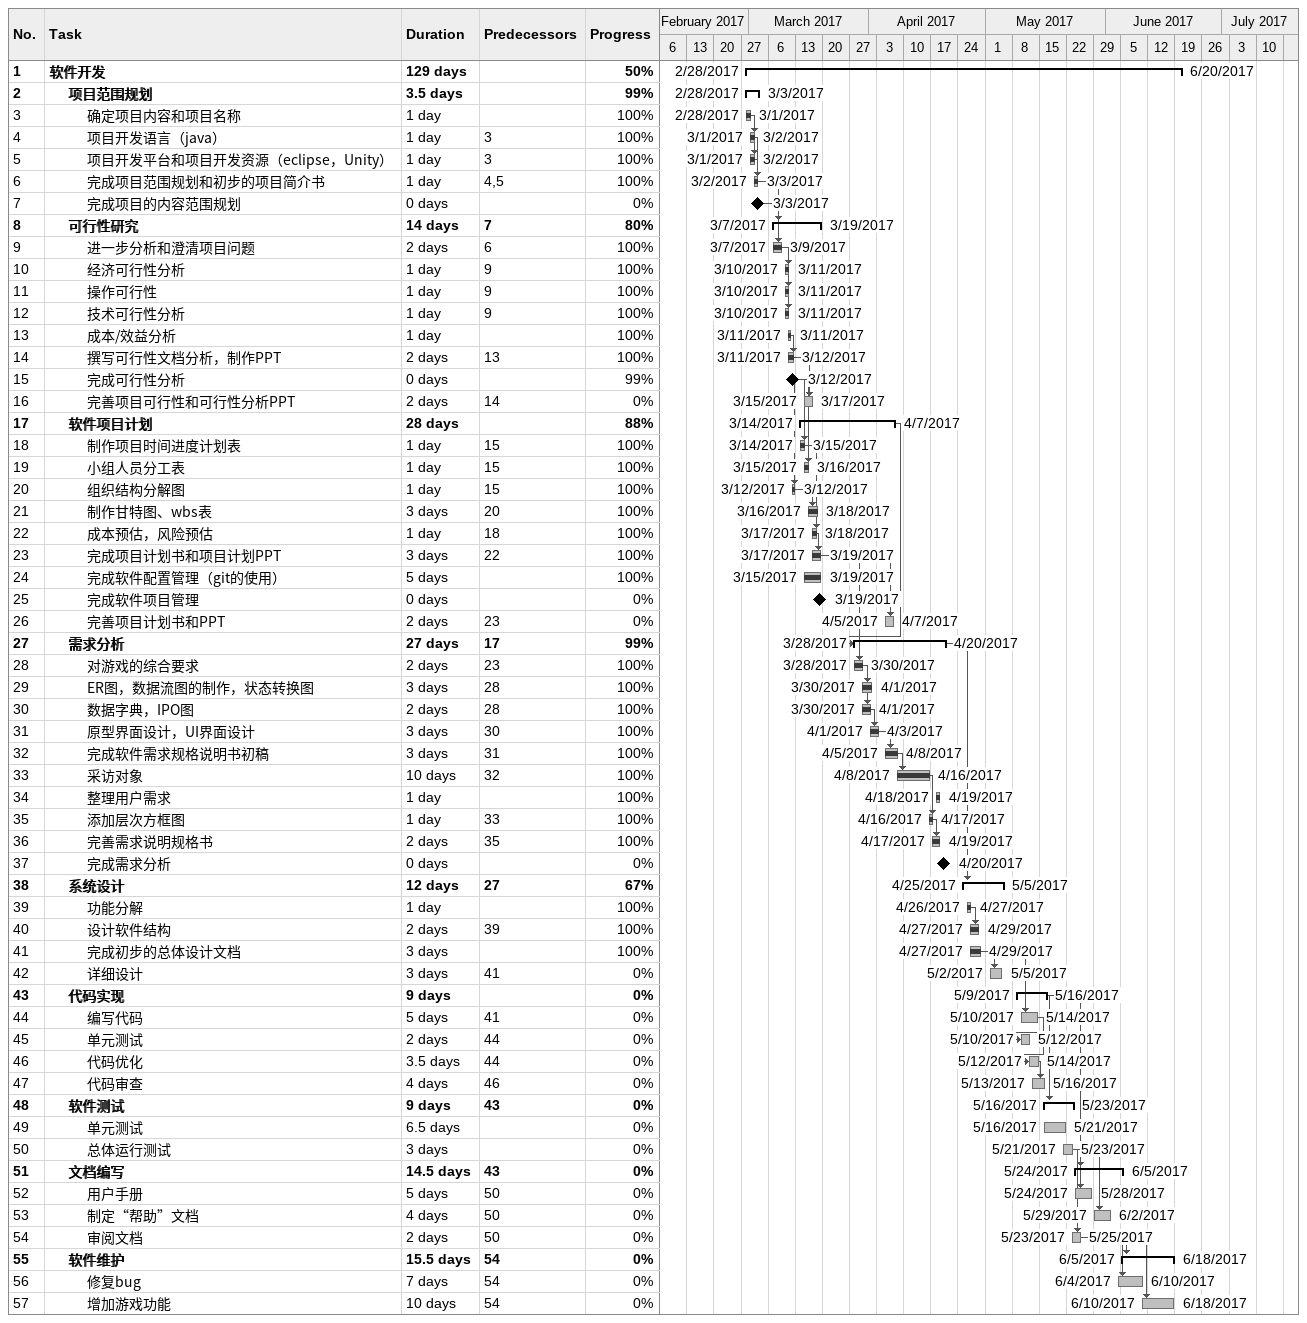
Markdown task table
| ID | Level | Task | Duration | Start | Finish | Predecessors | % complete |
|---|---|---|---|---|---|---|---|
| 1 | 1 | **软件开发** | 129d | 2017-02-28 | 2017-06-20 |  | 50 |
| 2 | 2 | **项目范围规划** | 3.5d | 2017-02-28 | 2017-03-03 |  | 99 |
| 3 | 3 | 确定项目内容和项目名称 | 1d | 2017-02-28 | 2017-03-01 |  | 100 |
| 4 | 3 | 项目开发语言（java） | 1d | 2017-03-01 | 2017-03-02 | 3 | 100 |
| 5 | 3 | 项目开发平台和项目开发资源（eclipse，Unity） | 1d | 2017-03-01 | 2017-03-02 | 3 | 100 |
| 6 | 3 | 完成项目范围规划和初步的项目简介书 | 1d | 2017-03-02 | 2017-03-03 | 4, 5 | 100 |
| 7 | 3 | 完成项目的内容范围规划 | 0d | 2017-03-03 | 2017-03-03 |  | 0 |
| 8 | 2 | **可行性研究** | 14d | 2017-03-07 | 2017-03-19 | 7 | 80 |
| 9 | 3 | 进一步分析和澄清项目问题 | 2d | 2017-03-07 | 2017-03-09 | 6 | 100 |
| 10 | 3 | 经济可行性分析 | 1d | 2017-03-10 | 2017-03-11 | 9 | 100 |
| 11 | 3 | 操作可行性 | 1d | 2017-03-10 | 2017-03-11 | 9 | 100 |
| 12 | 3 | 技术可行性分析 | 1d | 2017-03-10 | 2017-03-11 | 9 | 100 |
| 13 | 3 | 成本/效益分析 | 1d | 2017-03-11 | 2017-03-11 |  | 100 |
| 14 | 3 | 撰写可行性文档分析，制作PPT | 2d | 2017-03-11 | 2017-03-12 | 13 | 100 |
| 15 | 3 | 完成可行性分析 | 0d | 2017-03-12 | 2017-03-12 |  | 99 |
| 16 | 3 | 完善项目可行性和可行性分析PPT | 2d | 2017-03-15 | 2017-03-17 | 14 | 0 |
| 17 | 2 | **软件项目计划** | 28d | 2017-03-14 | 2017-04-07 |  | 88 |
| 18 | 3 | 制作项目时间进度计划表 | 1d | 2017-03-14 | 2017-03-15 | 15 | 100 |
| 19 | 3 | 小组人员分工表 | 1d | 2017-03-15 | 2017-03-16 | 15 | 100 |
| 20 | 3 | 组织结构分解图 | 1d | 2017-03-12 | 2017-03-12 | 15 | 100 |
| 21 | 3 | 制作甘特图、wbs表 | 3d | 2017-03-16 | 2017-03-18 | 20 | 100 |
| 22 | 3 | 成本预估，风险预估 | 1d | 2017-03-17 | 2017-03-18 | 18 | 100 |
| 23 | 3 | 完成项目计划书和项目计划PPT | 3d | 2017-03-17 | 2017-03-19 | 22 | 100 |
| 24 | 3 | 完成软件配置管理（git的使用） | 5d | 2017-03-15 | 2017-03-19 |  | 100 |
| 25 | 3 | 完成软件项目管理 | 0d | 2017-03-19 | 2017-03-19 |  | 0 |
| 26 | 3 | 完善项目计划书和PPT | 2d | 2017-04-05 | 2017-04-07 | 23 | 0 |
| 27 | 2 | **需求分析** | 27d | 2017-03-28 | 2017-04-20 | 17 | 99 |
| 28 | 3 | 对游戏的综合要求 | 2d | 2017-03-28 | 2017-03-30 | 23 | 100 |
| 29 | 3 | ER图，数据流图的制作，状态转换图 | 3d | 2017-03-30 | 2017-04-01 | 28 | 100 |
| 30 | 3 | 数据字典，IPO图 | 2d | 2017-03-30 | 2017-04-01 | 28 | 100 |
| 31 | 3 | 原型界面设计，UI界面设计 | 3d | 2017-04-01 | 2017-04-03 | 30 | 100 |
| 32 | 3 | 完成软件需求规格说明书初稿 | 3d | 2017-04-05 | 2017-04-08 | 31 | 100 |
| 33 | 3 | 采访对象 | 10d | 2017-04-08 | 2017-04-16 | 32 | 100 |
| 34 | 3 | 整理用户需求 | 1d | 2017-04-18 | 2017-04-19 |  | 100 |
| 35 | 3 | 添加层次方框图 | 1d | 2017-04-16 | 2017-04-17 | 33 | 100 |
| 36 | 3 | 完善需求说明规格书 | 2d | 2017-04-17 | 2017-04-19 | 35 | 100 |
| 37 | 3 | 完成需求分析 | 0d | 2017-04-20 | 2017-04-20 |  | 0 |
| 38 | 2 | **系统设计** | 12d | 2017-04-25 | 2017-05-05 | 27 | 67 |
| 39 | 3 | 功能分解 | 1d | 2017-04-26 | 2017-04-27 |  | 100 |
| 40 | 3 | 设计软件结构 | 2d | 2017-04-27 | 2017-04-29 | 39 | 100 |
| 41 | 3 | 完成初步的总体设计文档 | 3d | 2017-04-27 | 2017-04-29 |  | 100 |
| 42 | 3 | 详细设计 | 3d | 2017-05-02 | 2017-05-05 | 41 | 0 |
| 43 | 2 | **代码实现** | 9d | 2017-05-09 | 2017-05-16 |  | 0 |
| 44 | 3 | 编写代码 | 5d | 2017-05-10 | 2017-05-14 | 41 | 0 |
| 45 | 3 | 单元测试 | 2d | 2017-05-10 | 2017-05-12 | 44 | 0 |
| 46 | 3 | 代码优化 | 3.5d | 2017-05-12 | 2017-05-14 | 44 | 0 |
| 47 | 3 | 代码审查 | 4d | 2017-05-13 | 2017-05-16 | 46 | 0 |
| 48 | 2 | **软件测试** | 9d | 2017-05-16 | 2017-05-23 | 43 | 0 |
| 49 | 3 | 单元测试 | 6.5d | 2017-05-16 | 2017-05-21 |  | 0 |
| 50 | 3 | 总体运行测试 | 3d | 2017-05-21 | 2017-05-23 |  | 0 |
| 51 | 2 | **文档编写** | 14.5d | 2017-05-24 | 2017-06-05 | 43 | 0 |
| 52 | 3 | 用户手册 | 5d | 2017-05-24 | 2017-05-28 | 50 | 0 |
| 53 | 3 | 制定“帮助”文档 | 4d | 2017-05-29 | 2017-06-02 | 50 | 0 |
| 54 | 3 | 审阅文档 | 2d | 2017-05-23 | 2017-05-25 | 50 | 0 |
| 55 | 2 | **软件维护** | 15.5d | 2017-06-05 | 2017-06-18 | 54 | 0 |
| 56 | 3 | 修复bug | 7d | 2017-06-04 | 2017-06-10 | 54 | 0 |
| 57 | 3 | 增加游戏功能 | 10d | 2017-06-10 | 2017-06-18 | 54 | 0 |
